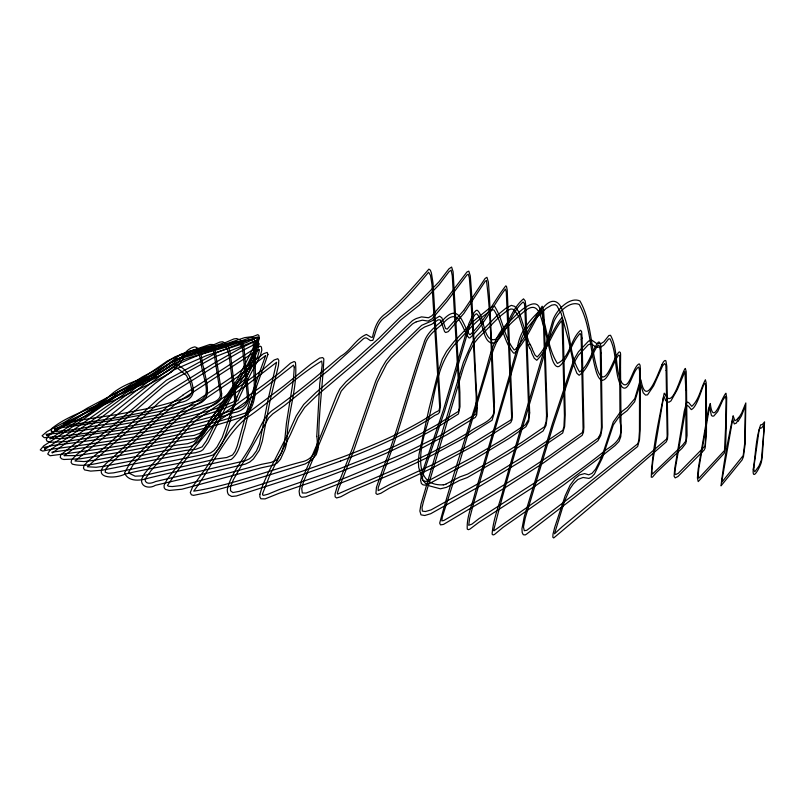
<?xml version="1.0" encoding="UTF-8"?>
<svg xmlns="http://www.w3.org/2000/svg" width="805" height="805" viewBox="0 0 805 805"><rect width="100%" height="100%" fill="white"/><g stroke="black" fill="none" stroke-linecap="round" stroke-linejoin="round"><path stroke-width="1.21" d="M253.837 354.562L253.183 342.095L251.844 340.445L248.514 340.133L243.04 341.149L222.643 348.112L188.259 357.963L177.05 362.401L158.515 373.701L92.032 424.527L52.265 452.974L51.902 452.179C117.077 443.183 183.288 434.298 245.716 412.874C258.013 399.713 253.173 379.819 253.907 363.468M255.276 353.848L255.235 344.61L254.43 339.811L252.569 337.446L250.134 336.933L244.68 337.627L222.713 344.953L194.81 352.691L176.577 359.261L155.113 372.514L128.166 393.685L90.432 421.729L51.933 448.788L49.417 451.031L47.726 454.04L50.111 455.751C115.96 447.208 182.856 437.528 245.807 415.742C259.301 401.655 254.742 380.191 255.326 362.461A64.128 25.589 -82.2 0 1 255.215 353.878M286.993 440.144C287.214 414.022 297.93 388.171 295.435 362.29L294.137 361.526L290.514 363.166L279.174 373.087L263.99 384.669L212.56 421.418L205.406 429.588L167.209 479.227L164.109 485.214L164.18 487.8L165.448 489.42L169.271 490.446L181.839 489.239L261.424 467.796L273.106 465.26L277.232 462.966L280.482 459.252L284.98 449.381A24.603 13.071 -77.3 0 0 286.972 440.144M231.679 416.225C227.101 429.739 224.384 445.427 212.852 455.056C184.486 463.73 154.007 467.011 124.986 474.105C114.058 479.579 90.059 478.17 107.286 462.402C130.4 442.398 150.927 419.475 174.977 400.568M233.279 405.821L222.22 437.497L216.948 447.037L213.909 450.609L210.316 453.064L113.606 472.857L108.202 473.32L105.163 472.173L105.847 468.993L109.41 464.918L161 416.296L176.154 403.577M237.737 400.93L247.195 380.554L260.357 355.659L261.836 350.145L261.414 347.025L260.508 346.241L255.99 347.69L182.906 395.034M662.012 364.574C657.987 373.248 645.992 409.433 640.981 379.96L639.794 381.862L634.773 398.676L627.498 407.26L619.317 413.448L613.259 422.011L603.327 452.219A89.989 21.936 -81.4 0 1 599.866 460.752L595.569 469.194L592.027 473.34L588.707 474.819L584.591 473.582L579.449 474.99L574.861 478.734L570.021 485.335L565.11 495.92L554.685 527.446L553.005 534.158L552.834 537.217L553.699 537.961L618.965 483.091L666.309 441.834L667.476 438.997L667.848 434.318L666.802 366.205L665.886 360.771L665.011 360.449L663.964 361.244A25.589 4.599 -81.4 0 0 662.002 364.605M237.153 396.583L246.984 376.036L257.791 356.273L259.552 349.591L256.382 350.839L183.802 398.193M599.222 436.36L600.892 432.567L601.456 427.073L600.299 350.417L599.333 345.798L598.075 345.164C591.232 354.502 589.099 368.438 579.137 375.271L576.913 373.299L574.025 365.993L568.491 340.012L561.145 313.296L556.728 305.548L554.927 304.632L551.747 305.125L545.981 308.506L533.524 320.491L525.927 329.668L521.529 338.271L474.075 501.535L469.667 518.289L468.691 525.303L471.861 524.176L479.076 518.571L544.371 476.61L597.491 438.574A27.491 5.615 -81.7 0 0 599.222 436.421M463.932 310.207L485.113 278.47L486.945 277.302L488.363 281.931L489.42 296.371L494.481 402.027L493.968 413.951L492.056 420.23L462.523 438.876L430.192 456.254L400.055 470.533L350.457 491.553L340.837 496.735L336.611 497.973L335.142 496.876L335.021 493.928L337.084 487.055L352.419 448.355L375.885 380.584L381.329 368.801L385.837 361.163L390.878 354.945L421.639 325.331L431.742 320.974L439.55 316.184L441.844 317.794L445.527 328.48L447.188 329.114L463.791 310.428M738.195 421.226L741.405 415.964L745.309 406.123L744.625 444.028L743.196 455.58L721.622 482.457L732.701 419.113L734.291 423.943L736.666 422.887M738.588 418.077L741.677 413.056L745.822 402.943L745.148 444.098L743.428 456.787L742.109 459.917L721.028 485.848C723.675 462.503 728.223 438.775 733.144 415.742L734.834 420.673L737.088 419.677M177.804 365.933C182.946 359.956 186.71 350.356 195.786 349.893C201.461 354.955 200.465 364.655 202.83 371.648C205.366 385.142 212.731 399.944 193.069 402.098A409.936 68.908 0.6 0 1 158.837 411.637L112.71 420.441L54.67 428.632M175.631 364.927C181.89 358.799 185.22 348.646 194.84 346.864C202.961 348.857 200.848 361.133 203.605 367.593C206.09 382.204 214.895 402.46 192.888 405.056A409.785 69.622 0.6 0 1 158.676 414.716L112.247 423.702C91.971 425.463 71.635 431.5 51.369 431.48L51.329 428.854C68.888 414.434 92.213 409.332 111.613 397.841C131.748 389.248 152.215 380.866 170.72 369.274M171.213 372.011C134.395 394.722 91.368 406.716 54.66 429.82L54.649 428.632M169.02 360.63L158.625 368.408L142.445 376.851L125.51 387.618L107.176 397.952L88.5 410.671L54.67 431.48L49.004 435.435L46.187 439.289L46.992 441.15L50.413 442.257L65.859 441.543L137.806 430.434L183.741 420.733A499.362 83.116 0.3 0 0 227.825 407.099L233.923 404.462L235.704 401.242L235.966 398.727L230.3 353.375L228.6 347.247L226.014 343.504L222.653 341.783L219.846 342.105L211.936 345.556L189.266 351.342L175.309 356.696M175.661 359.724L189.235 354.462L211.856 348.605L219.725 345.134L222.19 344.832L225.189 346.341L227.493 349.652L229.002 355.015L234.758 399.481L233.832 401.725L227.996 404.16A499.573 82.271 0.4 0 1 183.912 417.614L154.6 424.054L119.965 430.232L62.71 438.534L49.92 438.443L50.041 438.946L108.273 400.87L126.395 390.566L143.159 379.829L159.239 371.367L169.754 363.458A51.973 29.966 -71.1 0 1 175.661 359.815M416.286 321.809L422.323 320.189L428.2 321.084L432.104 318.78L446.785 301.623L466.97 274.908L468.309 274.264L469.325 277.805L470.291 289.488L473.189 337.889L476.208 396.925L476.047 414.001L439.661 435.887L404.855 453.135L346.844 477.285L306.081 493.052L302.278 492.972L301.754 488.555L303.495 481.782L341.219 391.119L346.371 385.193L379.437 355.438L412.391 324.013A96.147 34.826 -77.6 0 1 416.286 321.839M445.89 484.117L459.776 476.952L467.685 474.095L493.455 459.806L521.942 442.277L544.522 426.741L546.132 421.76L546.535 415.37L543.516 325.18L542.64 312.119L541.755 309.392C532.87 323.711 526.239 340.676 514.586 353.133L513.59 353.113C503.185 341.24 502.511 323.348 493.918 309.955L492.479 309.855C477.446 318.679 466.407 332.395 454.473 344.781C434.539 367.543 435.183 400.286 426.197 427.918C420.502 446.785 411.808 486.522 443.303 484.821M340.596 461.064L299.852 475.493L236.358 495.981L231.719 496.464L228.781 494.874A8.07 4.85 -73.8 0 1 227.332 489.299C231.729 470.291 247.276 455.791 254.642 438C259.965 428.683 263.275 417.664 271.939 410.711C295.908 393.947 318.388 375.11 340.716 356.223C350.547 350.879 356.062 338.553 366.406 334.447L371.186 337.285L372.504 337.255C374.365 328.239 377.485 319.203 385.545 313.709C401.886 300.889 415.511 284.477 428.894 269.101L430.373 270.208L431.389 272.935L432.989 282.937L440.496 405.69L439.54 412.311L438.071 413.901L434.76 415.41A3088.916 304.733 -2.8 0 1 340.545 461.054M531.531 352.489L534.279 358.245L536.794 360.278C547.732 349.35 552.029 332.958 561.437 320.843L562.172 323.821L564.436 415.893L563.933 426.65L562.846 430.293L528.392 453.607L489.309 477.456L431.067 509.887L425.392 511.537L422.363 511.095L422.021 507.512L423.641 501.002L463.539 367.221L469.154 352.55L474.165 343.141L478.341 338.04L499.553 316.647L507.361 310.589L510.944 308.949L513.006 309.241L514.898 310.629L518.984 316.928L526.862 341.723M532.397 349.471L535.094 355.176L537.217 356.977C547.963 345.909 552.139 329.466 561.87 317.683L563.057 322.01L565.241 414.193L564.627 426.459L562.695 433.02L521.046 461.305L479.85 486.2L430.695 513.721L424.728 515.502L420.995 514.858L419.868 511.034L421.005 504.161L442.056 432.557L463.418 362.331L472.253 342.387L476.661 336.218L498.174 314.503L506.194 307.993L511.346 305.377L514.687 306.363L519.185 312.32L527.838 338.905M529.73 343.765L530.374 345.285M532.467 349.098A176.949 44.456 -85.3 0 1 530.465 344.862M529.69 343.936A195.464 49.035 -85.3 0 1 527.798 339.086M531.652 351.835A180.199 45.161 -85.4 0 1 529.62 347.519M529.539 347.921A192.013 48.089 -85.4 0 1 528.221 344.751M528.181 344.953A201.381 50.423 -85.4 0 1 526.893 341.551M445.89 484.228A118.738 43.893 -82.8 0 1 443.293 484.902M738.296 420.26A171.535 23.345 -82 0 1 736.746 422.132M738.668 417.322A167.762 22.812 -82 0 1 737.159 419.093M230.592 415.36A183.268 89.496 -75.7 0 1 236.761 399.884M175.017 400.799A126.345 74.925 -66.2 0 1 182.916 395.245M233.43 405.962A186.921 88.912 -75.3 0 1 237.294 396.744M176.184 403.788A122.199 72.47 -66.4 0 1 183.812 398.395M169.04 360.751A55.223 31.787 -70.7 0 1 175.309 356.806M253.827 363.528A66.352 26.837 -82.1 0 1 253.756 354.603M175.54 364.756A115.518 77.683 80.7 0 1 170.66 369.123M177.593 365.54A118.617 79.514 80.9 0 1 171.063 371.679M294.288 367.241L293.453 379.215L286.439 423.199L284.417 443.414L281.358 453.205L276.689 459.937L271.144 462.412L261.695 464.274L182.091 485.435L172.28 486.562L168.688 486.311L167.44 485.526C182.081 463.69 198.463 441.905 216.233 422.273C243.06 404.824 268.538 384.79 293.453 365.138L294.288 367.241M685.84 390.264L685.961 440.838L682.509 445.225L652.312 474.155L651.778 470.885L653.056 459.655L663.562 397.036L664.095 396.694L665.644 400.578L667.214 401.816L668.985 402.208L670.967 400.91L677.397 389.419L684.904 371.578L685.84 390.264M686.534 390.576L687.057 435.455L685.83 443.384L682.157 448.164L656.407 472.535L652.432 477.164L651.265 477.194C652.362 449.11 658.762 420.763 664.165 393.263L664.688 393.383C672.306 412.724 681.513 371.92 685.347 368.418L686.192 371.628L686.534 390.576M705.733 396.523L705.804 434.448L705.11 445.97L678.333 473.28L675.697 474.568L674.882 473.41L675.365 468.359L686.252 405.841L686.937 405.438L688.537 406.203L691.294 409.614C700.41 405.66 706.448 362.2 705.733 396.523M706.418 394.41L706.458 432.476L705.15 448.023L704.113 450.096L677.921 476.52L675.164 477.898L674.077 476.168L674.741 468.45L684.25 411.214L686.534 402.671L687.45 402.108L688.688 402.621L691.767 406.354C699.314 399.562 700.672 388.302 705.391 379.759L706.176 382.727L706.418 394.41M725.557 428.481L724.49 450.518L698.79 478.271L698.177 475.514L698.77 468.802L709.527 407.068L711.389 415.3L712.264 416.115L713.753 416.074L717.718 411.536L722.749 400.226L725.426 396.342L726.04 399.854L725.557 428.481M726.201 428.401L725.667 446.131L724.238 453.275L698.207 481.611L697.412 477.959L698.177 469.084L708.47 409.031L710.292 403.496C713.099 427.375 721.179 398.364 725.899 393.212L726.694 397.64L726.201 428.401M528.875 414.555L528.402 419.687L525.504 424.678L502.944 439.5L473.431 456.848L429.729 480.072L425.754 481.521L422.746 480.283L422.434 477.486L423.621 472.917L444.702 410.822L469.778 325.411L473.421 317.059L475.171 314.493L476.681 313.759C483.714 319.806 482.225 347.438 495.649 342.377C507.663 331.177 510.994 312.451 523.119 301.976L524.387 303.515L524.81 306.846L528.875 414.555M529.67 412.905L528.754 421.246L525.947 426.7L509.002 438.443L473.129 460.098L429.457 483.564L425.11 485.153L423.038 484.831L421.387 483.513L420.613 480.273L421.377 474.99L443.545 409.504L468.832 323.701L473.964 312.662L476.158 310.428L477.244 310.267C484.55 315.53 483.131 343.876 495.779 339.217C507.804 327.987 511.024 308.979 523.532 298.846L525.202 300.949L525.725 305.105L529.67 412.905M581.22 339.67L583.092 428.985L582.347 432.557L550.067 455.469L521.388 474.296L482.95 497.732L443.917 520.463L441.814 520.875L442.337 516.911L457.019 470.855L491.785 354.643A37.463 12.296 -81 0 1 494.954 345.999C500.398 331.741 512.413 321.789 523.522 312.008C537.73 299.822 540.044 314.192 543.435 325.884C547.169 336.681 548.708 348.092 552.109 358.98C553.236 362.31 556.295 369.938 560.511 365.269C569.578 356.363 571.449 342.356 580.143 333.431L581.059 335.373L581.22 339.67M601.255 353.264L602.19 427.707L600.751 435.575L597.874 440.828L564.798 465.431L536.392 485.174L478.734 522.415L469.858 529.147L468.389 529.66L467.252 529.116C466.508 516.76 472.294 504.775 475.101 492.831C489.5 444.209 503.95 395.567 517.595 346.724C520 330.151 531.803 317.834 543.667 307.108C553.991 295.365 561.477 303.062 563.892 315.641C571.087 333.451 569.195 356.082 579.62 371.97C589.411 365.027 591.333 351.111 598.427 342.024L599.524 342.226L600.681 344.953L601.255 353.264M639.573 370.984L639.452 431.299L638.838 440.094L637.842 443.716L575.595 493.213L526.822 530.284L524.317 530.706L523.451 527.034L525.263 517.927L553.287 425.191L574.146 362.512L578.372 355.307L588.264 344.761L591.081 343.745L596.173 347.217L600.751 347.066L603.68 345.204L608.58 338.965L609.938 338.794C617.224 352.691 613.994 370.179 620.333 384.72C628.443 397.74 632.368 369.837 638.747 367.04L639.573 370.984M640.357 369.072L640.196 429.679L639.482 439.792L637.64 446.513L575.213 496.735L526.379 534.248L525.122 534.953L523.28 534.701L522.204 532.618L521.952 528.764L524.256 516.669L552.502 423.41L573.754 359.765L578.433 351.815L588.536 341.119L591.655 340.042L596.746 343.584L601.174 343.483L603.881 341.803L608.882 335.494L610.532 335.303C618.18 349.209 614.748 366.919 621.047 381.61C628.967 394.229 632.599 366.184 639.22 363.88L640.066 365.158L640.357 369.072M666.097 370.471L667.164 436.209L666.6 439.007L619.347 479.74L562.272 526.671L554.484 533.816L564.456 501.445L570.051 488.655L573.472 483.735L577.879 479.468L583.041 477.466L588.968 478.422L591.615 477.013L594.452 474.014L602.432 457.753L613.319 424.909L619.035 416.839L627.186 410.6L634.622 401.765L640.247 383.583L643.265 392.85L645.57 395.094L647.562 394.842L653.63 385.826L662.596 365.873L664.598 363.548L665.836 365.208L666.097 370.471M259.874 494.26L259.864 496.886L260.87 498.788L265.117 498.899L279.114 493.264L325.351 477.385L363.79 462.694L385.625 453.467L413.388 440.426L435.877 428.21L458.427 413.931L459.987 406.777L459.866 392.417L453.094 271.698L451.605 267.039L448.989 268.8L438.886 281.951L419.174 302.117L400.216 317.14L379.024 338.191L355.206 359.594L316.103 392.438L303.666 404.513L296.18 415.944L288.542 432.869L268.045 473.078L262.611 485.516L259.874 494.26M262.581 493.686L262.792 495.115L263.668 495.347L267.964 494.23L279.325 489.531L339.237 468.872L375.331 454.714L395.778 445.819L421.699 433.211L436.139 425.251L458.498 411.345L459.232 407.722L459.092 394.178L452.289 275.853L451.152 270.148L449.049 271.647L439.007 284.839L419.304 305.135L400.407 320.229L379.356 341.29L355.619 362.763L316.727 395.647L304.693 407.38L297.951 417.725L290.404 434.549L270.027 474.709L262.581 493.686M582.085 338.1L583.877 427.364L583.464 432.295L582.136 435.364L543.083 463.177L504.383 488.162L443.495 524.417L440.516 524.87L439.691 523.119C454.302 468.56 473.712 414.847 488.635 360.177C491.805 347.951 496.524 335.745 504.826 326.045C511.175 320.269 516.78 313.648 523.653 308.466C527.627 305.729 534.933 300.909 538.716 306.182C547.47 324.345 546.525 346.673 557.402 363.437C570.01 357.812 570.393 338.996 580.566 330.281L581.602 331.449L582.085 338.1M439.701 407.239L439.007 410.57L435.032 412.563A3093.031 301.825 -2.7 0 1 340.827 457.683L300.114 471.941L239.327 491.352L232.876 492.559L230.522 490.758L230.482 486.894L233.349 479.74L268.608 418.006L272.714 413.931L284.406 405.609L328.158 370.531L363.417 338.774A13.574 5.846 -80.6 0 1 367.02 338.281L370.421 340.616L372.856 340.354C375.975 331.861 377.143 322.02 385.796 316.737C401.806 303.777 415.662 287.908 428.572 272.241L430.484 275.28L431.983 284.557L439.701 407.239M619.699 369.233L620.011 421.589C623.221 435.998 618.18 442.116 606.779 449.301C570.675 478.442 531.37 503.668 493.978 530.797L493.626 530.525C511.175 460.651 533.936 391.924 553.578 322.553C556.537 313.819 569.246 300.205 579.238 304.491C590.83 325.15 589.632 350.497 596.636 372.906C604.676 395.275 613.319 359.865 618.914 354.975L619.8 356.374L619.699 369.233M620.514 367.674L621.108 431.963L620.756 436.783L619.015 441.442L615.07 445.568L601.124 456.566L563.701 484.902L502.954 527.426L494.481 534.48L493.113 534.953L492.097 534.178C493.203 518.219 500.046 503.024 503.769 487.478C519.426 431.621 536.683 376.227 552.824 320.511C555.712 311.143 569.205 296.109 579.962 300.969C591.705 321.779 590.488 347.317 597.451 369.928C605.37 391.703 613.34 356.424 619.256 351.855L620.323 352.449L620.605 354.039L620.514 367.674M316.757 436.451C318.991 447.872 313.588 459.715 301.483 461.929C265.62 471.287 230.26 485.556 193.713 491.161C211.373 467.695 223.126 438.876 245.123 418.952C271.748 401.423 294.721 377.344 321.698 361.063L322.191 365.088L319.746 383.653L316.757 436.451M318.74 435.465L318.015 449.2L316.224 454.724L311.948 459.776L305.216 463.922L261.514 477.385L207.207 492.58L193.552 495.367L191.439 494.813L190.272 492.6L192.918 486.22L205.798 468.349L230.109 430.403L236.912 422.142L246.733 413.84L283.803 386.028L310.78 364.182L319.635 358.084L322.725 357.591L323.851 358.929C322.704 384.277 319.062 409.896 318.74 435.465M493.727 405.7C497.46 421.347 478.744 424.144 469.657 431.792C427.998 457.17 381.912 474.376 337.677 494.089L337.285 493.274L338.835 488.263L354.079 449.613L377.324 382.204L386.682 363.86L391.3 358.124L420.25 329.788L424.547 327.041L431.621 324.345L438.081 319.867L440.023 319.837L440.808 320.782L444.571 331.549L445.678 332.535L448.234 331.63L463.841 313.467L485.163 281.327L486.451 280.442C491.674 321.648 491.02 364.071 493.727 405.7M511.618 416.537L511.336 419.254L510.239 420.391L468.57 445.879L433.764 464.093L389.69 484.54L378.179 490.648L378.189 487.78L384.377 470.05C400.206 429.256 410.429 386.621 424.879 345.405C427.274 335.494 435.696 329.909 442.81 323.62C459.071 305.548 460.993 327.222 468.741 337.728L469.808 337.979C484.62 324.556 493.405 304.984 505.379 289.086L506.285 291.863L511.618 416.537M512.403 414.947L512.04 419.777L510.692 422.645L475.745 444.722L433.462 467.453L389.439 488.122L380.936 493.234L377.203 494.461L375.915 493.415L376.448 487.297L382.878 468.882C398.867 427.878 409.121 384.971 423.762 343.554C426.378 333.139 434.931 326.931 442.609 320.42C459.061 302.207 461.99 322.926 469.396 334.437L470.211 334.628C484.781 321.014 493.485 301.543 505.711 285.936L506.466 286.278L507.22 290.092L512.403 414.947M477.355 408.356L476.671 415.028L475.322 417.382L446.715 434.841L423.128 447.469L394.37 461.044L359.634 475.705L305.719 496.836L301.845 497.259L300.537 496.494L299.641 495.156L299.118 491.201L301.442 480.796L320.762 435.626L336.832 394.903L340.032 388.644L345.858 381.942L379.054 352.258L412.361 320.742A100.263 36.295 -77.4 0 1 416.427 318.488L421.518 316.888L428.522 317.754L432.023 315.701L446.564 298.796L466.97 271.969L468.822 271.154L470.271 275.904L471.569 292.718L477.355 408.356M141.589 479.428C140.603 487.458 150.062 488.786 155.345 485.324L245.284 464.133L249.741 462.05L253.454 458.91L259.331 450.216L262.319 441.15L270.077 400.558L278.46 365.54L278.812 360.399L277.805 358.708L274.113 360.016L262.279 370.038L246.783 381.419L194.327 417.654L186.75 425.161L148.885 468.319L144.095 474.266L141.589 479.428M144.981 479.337C145.383 485.103 152.085 483.252 155.486 481.551L245.434 460.661L249.319 458.87L252.529 456.173L256.463 450.901L259.431 443.857L267.964 400.186L276.588 362.28L247.477 384.569L195.595 420.633L188.461 427.747L150.968 470.714L144.981 479.337M753.239 469.184C752.061 482.648 760.111 466.598 761.087 463.127A5.826 0.664 -81 0 0 762.275 456.505L764.559 421.86L762.244 424.617L760.655 424.799C755.633 438.675 755.704 454.503 753.239 469.184M753.862 467.242L753.933 470.17L754.788 471.8L758.934 466.115L761.399 459.977L764.046 428.683L763.794 424.899L761.802 427.807L759.789 428.351L759.105 430.001L753.862 467.242M547.33 415.944L546.021 425.422L543.103 430.967L508.176 453.95L467.343 477.536L459.383 480.474L446.403 487.377L440.395 488.806L429.377 485.888L425.231 483.121L422.615 479.82L418.68 467.353L418.348 461.275L419.083 454.09L428.924 409.182L438.956 369.394L442.327 359.06L446.584 351.292L454.141 341.531L473.582 321.115L487.86 309.492L492.801 306.313L494.693 306.464C503.256 319.917 504.101 337.637 514.133 349.813L514.948 349.833C526.51 337.285 532.87 320.159 542.178 306.202L543.516 309.965L544.301 321.064L547.33 415.944M220.459 394.631C220.007 401.272 211.665 402.903 206.452 404.573A451.686 75.227 0.5 0 1 172.169 414.374C130.662 423.752 88.389 430.323 46.056 434.338L46.982 435.193L46.509 435.706L66.091 424.97L88.158 411.174L122.068 393.152L138.893 385.243L168.396 367.291L181.034 357.289L209.662 347.508L212.621 348.112L213.697 351.121L220.459 394.631M221.657 393.645C222.381 402.279 213.144 405.871 206.271 407.541A451.525 76.012 0.5 0 1 172.008 417.463C129.957 426.801 87.141 434.368 44.225 437.689L42.091 435.777L46.972 431.591L64.792 422.082L87.141 408.205L121.424 390.133L138.309 382.264L167.883 364.413L180.733 354.351L209.833 344.5L212.47 344.5L213.567 345.405L214.975 349.34L221.657 393.645M192.033 390.737C191.821 396.694 185.14 398.485 180.36 399.522A372.755 63.142 0.7 0 1 146.43 408.819L117.067 414.545L67.751 421.991L69.401 423.279L68.194 424.144L88.268 414.776L103.875 404.261L118.496 392.417L125.077 388.443L160.225 375.603L172.844 367.241L177.845 368.388L186.438 375.512L190.393 383.643L192.033 390.737M193.22 389.751C193.794 397.278 186.77 401.635 180.189 402.46A372.604 63.786 0.7 0 1 146.279 411.878L116.916 417.684L70.659 424.929L66.433 425.302L64.038 423.45C79.051 415.772 94.98 409.161 107.8 397.69C120.388 384.689 138.168 379.93 154.862 374.697C164.079 373.963 170.358 359.241 179.787 366.255C188.199 370.964 192.335 380.513 193.22 389.751M248.705 396.684C249.359 405.428 241.862 411.717 233.782 412.653A552.522 90.784 0.2 0 1 199.6 423.098C151.36 435.455 102.004 442.72 52.667 449.009L42.705 451.092L40.25 449.925L43.752 445.829L63.786 432.798L167.359 360.982L178.69 355.709L214.281 345.919L225.953 342.346L233.913 338.925L236.72 338.563L240.101 339.972L242.718 343.433L243.925 347.237L248.705 396.684M247.457 397.539C247.769 404.935 240.262 408.678 233.983 409.665A552.733 89.858 0.2 0 1 199.781 419.979C151.481 432.184 102.094 439.329 52.717 445.507L43.822 447.409L45.442 448.194L44.617 449.442L65.436 435.616L122.873 394.983L170.207 362.632L178.801 358.909L214.2 349.038L235.1 341.662L237.364 341.884L240.172 343.654L242.637 349.048L247.457 397.539M257.137 340.133L214.975 356.877L169.936 381.59L162.711 386.923L114.159 428.864L75.016 460.993L84.042 461.567L93.652 460.38L177.492 444.934L187.746 443.666L194.206 441.392L201.159 433.613L237.626 379.054L257.137 340.133M259.079 338.02C245.897 374.245 222.603 406.263 200.938 438.121C197.406 443.605 191.449 447.218 184.878 447.389C162.439 450.287 140.483 456.455 118.053 459.625C102.939 460.852 87.413 468.097 72.299 464.123L71.082 462.412L71.585 459.957L75.881 455.308L112.428 426.137L166.454 380.222L216.867 352.64L254.279 337.848L257.781 337.023L259.079 338.02M258.948 343.936L257.66 350.457L253.605 359.875L228.479 401.866L208.384 442.116L202.991 449.703L200.646 451.233L195.535 452.732L185.029 453.929L101.963 470.261L90.663 471.106L84.595 469.909L83.458 468.138L83.992 465.662L88.238 460.923L104.781 447.328L157.619 399.542L165.458 393.424L212.731 364.021L241.138 347.871L256.201 340.716L257.65 340.867L258.948 343.936M256.926 344.862L255.215 351.493L252.227 358.004L225.309 402.832L206.462 440.667L202.105 446.856L195.867 449.291L185.281 450.468L105.898 465.934L96.097 467.272L87.363 466.759L144.206 416.497L159.078 402.329L166.575 396.452L213.305 367.181L239.427 352.167L254.43 344.439L256.644 344.127L256.926 344.862M60.627 454.956L60.274 457.471L61.864 458.951L63.877 459.484L80.289 458.8L129.474 450.639L184.466 439.882L193.794 438.705L200.656 436.079L204.712 432.044L213.224 419.647L225.169 404.482L235.211 387.94L243.663 380.332L246.833 376.408L250.295 368.539L257.892 344.248L259.15 338.261L258.979 335.715L257.852 334.628C226.909 347.478 191.721 353.315 163.787 373.158C129.001 399.894 95.081 428.059 60.627 454.956M64.199 455.66L84.062 440.979L122.662 410.369L155.184 383.351L174.282 369.747L206.483 355.609L246.873 342.367L254.652 338.452L257.449 338.07L256.493 343.322L249.792 364.655L245.847 374.305L234.346 385.515L224.062 402.289L212.067 417.403L203.524 429.749L200.083 433.171L194.086 435.414L184.697 436.572L149.317 443.666L108.584 450.659L77.159 455.61L64.199 455.66M265.62 355.599L251.623 394.541L237.153 446.222L235.08 451.414L232.554 455.016L226.698 457.532L216.314 458.931L142.274 475.876L135.099 476.178L129.333 473.29L128.569 472.334L134.365 462.805L167.601 428.371L182.473 414.223L236.861 377.354L265.62 355.599M267.944 354.421L262.41 370.391C255.205 389.167 249.319 408.447 244.851 428.049C241.108 438.614 240.584 451.997 231.287 459.424C203.917 465.602 176.033 471.368 148.633 478.1C140.764 480.686 128.609 482.346 124.544 473.008L130.148 462.784L132.241 460.39L165.89 425.724L181.155 411.295L236.187 374.214L263.587 353.697L267.169 352.419L267.944 354.421"/></g></svg>
